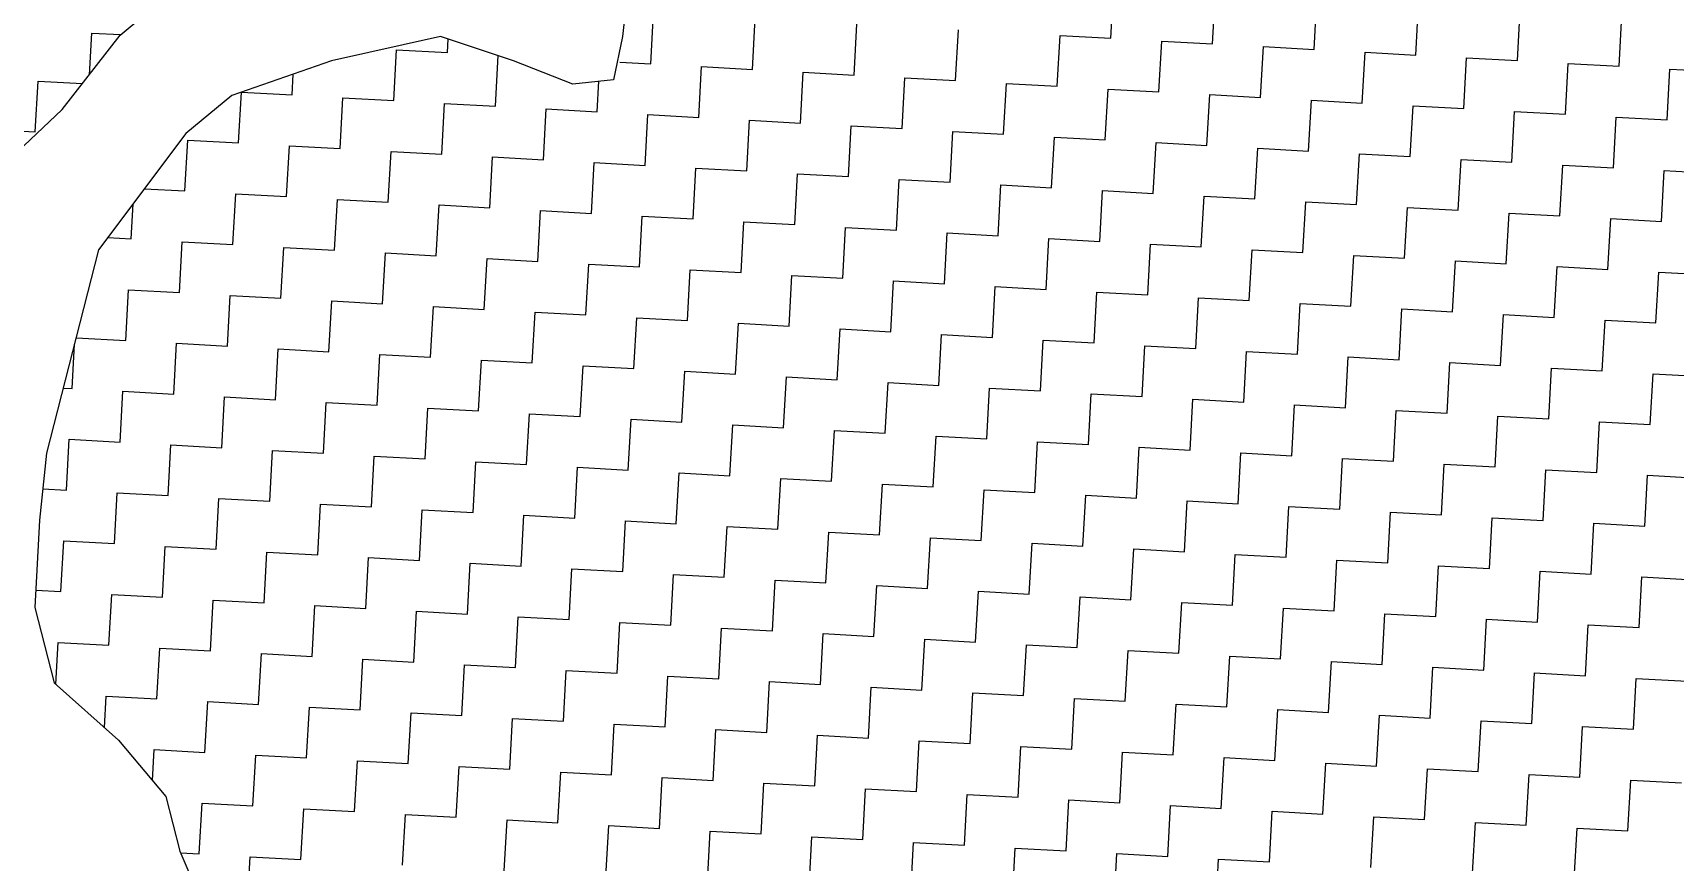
# Model space of a CAD drawing. Header units: metres. Extents: x 277693 to 280943, y 2038920 to 2043234.
# Drawn here: x 278598.1 to 279005.1, y 2042341.2 to 2042546.9 of the extents above; entities that cross this region are included whole.
import ezdxf

# ---------------------------------------------------------------- set-up
doc = ezdxf.new("R2010")
doc.units = ezdxf.units.M
doc.header["$MEASUREMENT"] = 0
doc.layers.add('POLY_HATCH', color=12, linetype='Continuous')

# ---------------------------------------------------------------- blocks, each defined once
blk = doc.blocks.new('344')
at = {"layer": 'POLY_HATCH'}
for p, q in [((278619.78, 2042546.26), (278646.04, 2042568.19)), ((278745.98, 2042561.72), (278744.27, 2042545.96)), ((278605.4, 2042527.86), (278619.78, 2042546.26)), ((278699.18, 2042545.94), (278672.12, 2042539.92)), ((278717.22, 2042539.94), (278699.18, 2042545.94)), ((278744.27, 2042545.96), (278742.01, 2042535.23)), ((278672.12, 2042539.92), (278647.43, 2042531.27)), ((278731.93, 2042534.12), (278717.22, 2042539.94)), ((278742.01, 2042535.23), (278731.93, 2042534.12)), ((278647.43, 2042531.27), (278636.05, 2042521.88)), ((278589.55, 2042512.88), (278605.4, 2042527.86)), ((278636.05, 2042521.88), (278614.42, 2042493.03)), ((278614.42, 2042493.03), (278601.53, 2042442.57)), ((278601.53, 2042442.57), (278599.78, 2042425.98)), ((278599.78, 2042425.98), (278598.59, 2042404.34)), ((278598.59, 2042404.34), (278603.41, 2042385.65)), ((278603.41, 2042385.65), (278619.33, 2042371.42)), ((278619.33, 2042371.42), (278631.08, 2042357.42)), ((278631.08, 2042357.42), (278634.51, 2042343.87)), ((278634.51, 2042343.87), (278642.66, 2042325.06))]:
    blk.add_line(p, q, dxfattribs=at)
at = {"layer": 'POLY_HATCH', "linetype": 'Continuous'}
for p, q in [((278865.3, 2042545.51), (278866, 2042558.1)), ((278890.49, 2042544.12), (278891.19, 2042556.71)), ((278915.68, 2042542.73), (278916.38, 2042555.32)), ((278751.25, 2042539.16), (278751.94, 2042551.76)), ((278940.87, 2042541.34), (278941.57, 2042553.93)), ((278966.06, 2042539.95), (278966.76, 2042552.54)), ((278991.26, 2042538.56), (278991.95, 2042551.15)), ((278612.13, 2042536.47), (278612.7, 2042546.8)), ((278612.7, 2042546.8), (278619.95, 2042546.4)), ((278776.44, 2042537.77), (278777.13, 2042550.37)), ((278801.63, 2042536.38), (278802.32, 2042548.98)), ((278826.82, 2042535), (278827.52, 2042547.59)), ((278700.87, 2042541.94), (278701.05, 2042545.32)), ((278852.01, 2042533.61), (278852.71, 2042546.2)), ((278852.71, 2042546.2), (278865.3, 2042545.51)), ((278877.2, 2042532.22), (278877.9, 2042544.81)), ((278877.9, 2042544.81), (278890.49, 2042544.12)), ((278902.39, 2042530.83), (278903.09, 2042543.42)), ((278903.09, 2042543.42), (278915.68, 2042542.73)), ((278687.58, 2042530.04), (278688.27, 2042542.64)), ((278688.27, 2042542.64), (278700.87, 2042541.94)), ((278712.77, 2042528.65), (278713.46, 2042541.19)), ((278743.58, 2042539.59), (278751.25, 2042539.16)), ((278927.58, 2042529.44), (278928.28, 2042542.03)), ((278928.28, 2042542.03), (278940.87, 2042541.34)), ((278952.77, 2042528.05), (278953.47, 2042540.64)), ((278953.47, 2042540.64), (278966.06, 2042539.95)), ((278977.97, 2042526.66), (278978.66, 2042539.25)), ((278978.66, 2042539.25), (278991.26, 2042538.56)), ((278598.71, 2042522.31), (278599.41, 2042534.9)), ((278599.41, 2042534.9), (278610.43, 2042534.3)), ((278662.39, 2042531.43), (278662.67, 2042536.61)), ((278737.96, 2042527.26), (278738.38, 2042534.83)), ((278763.15, 2042525.87), (278763.84, 2042538.47)), ((278763.84, 2042538.47), (278776.44, 2042537.77)), ((278788.34, 2042524.48), (278789.03, 2042537.08)), ((278789.03, 2042537.08), (278801.63, 2042536.38)), ((278813.53, 2042523.09), (278814.23, 2042535.69)), ((278814.23, 2042535.69), (278826.82, 2042535)), ((279003.16, 2042525.27), (279003.85, 2042537.86)), ((279003.85, 2042537.86), (279016.45, 2042537.17)), ((278649.1, 2042519.53), (278649.79, 2042532.1)), ((278649.86, 2042532.12), (278662.39, 2042531.43)), ((278674.29, 2042518.14), (278674.98, 2042530.74)), ((278674.98, 2042530.74), (278687.58, 2042530.04)), ((278838.72, 2042521.7), (278839.42, 2042534.3)), ((278839.42, 2042534.3), (278852.01, 2042533.61)), ((278863.91, 2042520.32), (278864.61, 2042532.91)), ((278864.61, 2042532.91), (278877.2, 2042532.22)), ((278889.1, 2042518.93), (278889.8, 2042531.52)), ((278889.8, 2042531.52), (278902.39, 2042530.83)), ((278699.48, 2042516.75), (278700.17, 2042529.35)), ((278700.17, 2042529.35), (278712.77, 2042528.65)), ((278724.67, 2042515.36), (278725.36, 2042527.96)), ((278725.36, 2042527.96), (278737.96, 2042527.26)), ((278749.86, 2042513.97), (278750.55, 2042526.57)), ((278750.55, 2042526.57), (278763.15, 2042525.87)), ((278914.29, 2042517.54), (278914.99, 2042530.13)), ((278914.99, 2042530.13), (278927.58, 2042529.44)), ((278939.48, 2042516.15), (278940.18, 2042528.74)), ((278940.18, 2042528.74), (278952.77, 2042528.05)), ((278964.68, 2042514.76), (278965.37, 2042527.35)), ((278965.37, 2042527.35), (278977.97, 2042526.66)), ((278586.12, 2042523), (278598.71, 2042522.31)), ((278775.05, 2042512.58), (278775.74, 2042525.18)), ((278775.74, 2042525.18), (278788.34, 2042524.48)), ((278800.24, 2042511.19), (278800.93, 2042523.79)), ((278800.93, 2042523.79), (278813.53, 2042523.09)), ((278825.43, 2042509.8), (278826.13, 2042522.4)), ((278826.13, 2042522.4), (278838.72, 2042521.7)), ((278989.87, 2042513.37), (278990.56, 2042525.96)), ((278990.56, 2042525.96), (279003.16, 2042525.27)), ((278635.81, 2042507.63), (278636.5, 2042520.22)), ((278636.5, 2042520.22), (278649.1, 2042519.53)), ((278661, 2042506.24), (278661.69, 2042518.84)), ((278661.69, 2042518.84), (278674.29, 2042518.14)), ((278850.62, 2042508.41), (278851.32, 2042521.01)), ((278851.32, 2042521.01), (278863.91, 2042520.32)), ((278875.81, 2042507.03), (278876.51, 2042519.62)), ((278876.51, 2042519.62), (278889.1, 2042518.93)), ((278686.19, 2042504.85), (278686.88, 2042517.45)), ((278686.88, 2042517.45), (278699.48, 2042516.75)), ((278711.38, 2042503.46), (278712.07, 2042516.06)), ((278712.07, 2042516.06), (278724.67, 2042515.36)), ((278736.57, 2042502.07), (278737.26, 2042514.67)), ((278737.26, 2042514.67), (278749.86, 2042513.97)), ((278901, 2042505.64), (278901.7, 2042518.23)), ((278901.7, 2042518.23), (278914.29, 2042517.54)), ((278926.19, 2042504.25), (278926.89, 2042516.84)), ((278926.89, 2042516.84), (278939.48, 2042516.15)), ((278951.38, 2042502.86), (278952.08, 2042515.45)), ((278952.08, 2042515.45), (278964.68, 2042514.76)), ((278761.76, 2042500.68), (278762.45, 2042513.28)), ((278762.45, 2042513.28), (278775.05, 2042512.58)), ((278786.95, 2042499.29), (278787.64, 2042511.89)), ((278787.64, 2042511.89), (278800.24, 2042511.19)), ((278812.14, 2042497.9), (278812.84, 2042510.5)), ((278812.84, 2042510.5), (278825.43, 2042509.8)), ((278976.58, 2042501.47), (278977.27, 2042514.06)), ((278977.27, 2042514.06), (278989.87, 2042513.37)), ((279001.77, 2042500.08), (279002.46, 2042512.67)), ((279002.46, 2042512.67), (279015.06, 2042511.98)), ((278625.78, 2042508.18), (278635.81, 2042507.63)), ((278647.71, 2042494.34), (278648.4, 2042506.93)), ((278648.4, 2042506.93), (278661, 2042506.24)), ((278837.33, 2042496.51), (278838.03, 2042509.11)), ((278838.03, 2042509.11), (278850.62, 2042508.41)), ((278862.52, 2042495.12), (278863.22, 2042507.72)), ((278863.22, 2042507.72), (278875.81, 2042507.03)), ((278887.71, 2042493.74), (278888.41, 2042506.33)), ((278888.41, 2042506.33), (278901, 2042505.64)), ((278622.52, 2042495.73), (278623, 2042504.47)), ((278672.9, 2042492.95), (278673.59, 2042505.55)), ((278673.59, 2042505.55), (278686.19, 2042504.85)), ((278698.09, 2042491.56), (278698.78, 2042504.16)), ((278698.78, 2042504.16), (278711.38, 2042503.46)), ((278723.28, 2042490.17), (278723.97, 2042502.77)), ((278723.97, 2042502.77), (278736.57, 2042502.07)), ((278912.9, 2042492.35), (278913.6, 2042504.94)), ((278913.6, 2042504.94), (278926.19, 2042504.25)), ((278938.09, 2042490.96), (278938.79, 2042503.55)), ((278938.79, 2042503.55), (278951.38, 2042502.86)), ((278963.29, 2042489.57), (278963.98, 2042502.16)), ((278963.98, 2042502.16), (278976.58, 2042501.47)), ((278748.47, 2042488.78), (278749.16, 2042501.38)), ((278749.16, 2042501.38), (278761.76, 2042500.68)), ((278773.66, 2042487.39), (278774.35, 2042499.99)), ((278774.35, 2042499.99), (278786.95, 2042499.29)), ((278798.85, 2042486), (278799.55, 2042498.6)), ((278799.55, 2042498.6), (278812.14, 2042497.9)), ((278988.48, 2042488.18), (278989.17, 2042500.77)), ((278989.17, 2042500.77), (279001.77, 2042500.08)), ((278616.68, 2042496.05), (278622.52, 2042495.73)), ((278634.42, 2042482.44), (278635.11, 2042495.03)), ((278635.11, 2042495.03), (278647.71, 2042494.34)), ((278824.04, 2042484.61), (278824.74, 2042497.21)), ((278824.74, 2042497.21), (278837.33, 2042496.51)), ((278849.23, 2042483.22), (278849.93, 2042495.82)), ((278849.93, 2042495.82), (278862.52, 2042495.12)), ((278874.42, 2042481.83), (278875.12, 2042494.43)), ((278875.12, 2042494.43), (278887.71, 2042493.74)), ((278659.61, 2042481.05), (278660.3, 2042493.64)), ((278660.3, 2042493.64), (278672.9, 2042492.95)), ((278684.8, 2042479.66), (278685.49, 2042492.25)), ((278685.49, 2042492.25), (278698.09, 2042491.56)), ((278709.99, 2042478.27), (278710.68, 2042490.87)), ((278710.68, 2042490.87), (278723.28, 2042490.17)), ((278899.61, 2042480.45), (278900.31, 2042493.04)), ((278900.31, 2042493.04), (278912.9, 2042492.35)), ((278924.8, 2042479.06), (278925.5, 2042491.65)), ((278925.5, 2042491.65), (278938.09, 2042490.96)), ((278950, 2042477.67), (278950.69, 2042490.26)), ((278950.69, 2042490.26), (278963.29, 2042489.57)), ((278735.18, 2042476.88), (278735.87, 2042489.48)), ((278735.87, 2042489.48), (278748.47, 2042488.78)), ((278760.37, 2042475.49), (278761.06, 2042488.09)), ((278761.06, 2042488.09), (278773.66, 2042487.39)), ((278785.56, 2042474.1), (278786.26, 2042486.7)), ((278786.26, 2042486.7), (278798.85, 2042486)), ((278975.19, 2042476.28), (278975.88, 2042488.87)), ((278975.88, 2042488.87), (278988.48, 2042488.18)), ((279000.38, 2042474.89), (279001.07, 2042487.48)), ((279001.07, 2042487.48), (279013.67, 2042486.79)), ((278621.13, 2042470.54), (278621.82, 2042483.13)), ((278621.82, 2042483.13), (278634.42, 2042482.44)), ((278646.32, 2042469.15), (278647.01, 2042481.74)), ((278647.01, 2042481.74), (278659.61, 2042481.05)), ((278810.75, 2042472.71), (278811.45, 2042485.31)), ((278811.45, 2042485.31), (278824.04, 2042484.61)), ((278835.94, 2042471.32), (278836.64, 2042483.92)), ((278836.64, 2042483.92), (278849.23, 2042483.22)), ((278861.13, 2042469.93), (278861.83, 2042482.53)), ((278861.83, 2042482.53), (278874.42, 2042481.83)), ((278671.51, 2042467.76), (278672.2, 2042480.35)), ((278672.2, 2042480.35), (278684.8, 2042479.66)), ((278696.7, 2042466.37), (278697.39, 2042478.96)), ((278697.39, 2042478.96), (278709.99, 2042478.27)), ((278886.32, 2042468.54), (278887.02, 2042481.14)), ((278887.02, 2042481.14), (278899.61, 2042480.45)), ((278911.51, 2042467.16), (278912.21, 2042479.75)), ((278912.21, 2042479.75), (278924.8, 2042479.06)), ((278936.71, 2042465.77), (278937.4, 2042478.36)), ((278937.4, 2042478.36), (278950, 2042477.67)), ((278721.89, 2042464.98), (278722.58, 2042477.58)), ((278722.58, 2042477.58), (278735.18, 2042476.88)), ((278747.08, 2042463.59), (278747.77, 2042476.19)), ((278747.77, 2042476.19), (278760.37, 2042475.49)), ((278772.27, 2042462.2), (278772.97, 2042474.8)), ((278772.97, 2042474.8), (278785.56, 2042474.1)), ((278961.9, 2042464.38), (278962.59, 2042476.97)), ((278962.59, 2042476.97), (278975.19, 2042476.28)), ((278987.09, 2042462.99), (278987.78, 2042475.58)), ((278987.78, 2042475.58), (279000.38, 2042474.89)), ((278607.84, 2042458.64), (278608.44, 2042469.63)), ((278608.85, 2042471.21), (278621.13, 2042470.54)), ((278633.03, 2042457.25), (278633.72, 2042469.84)), ((278633.72, 2042469.84), (278646.32, 2042469.15)), ((278797.46, 2042460.81), (278798.16, 2042473.41)), ((278798.16, 2042473.41), (278810.75, 2042472.71)), ((278822.65, 2042459.42), (278823.35, 2042472.02)), ((278823.35, 2042472.02), (278835.94, 2042471.32)), ((278847.84, 2042458.03), (278848.54, 2042470.63)), ((278848.54, 2042470.63), (278861.13, 2042469.93)), ((278658.22, 2042455.86), (278658.91, 2042468.45)), ((278658.91, 2042468.45), (278671.51, 2042467.76)), ((278683.41, 2042454.47), (278684.1, 2042467.06)), ((278684.1, 2042467.06), (278696.7, 2042466.37)), ((278708.6, 2042453.08), (278709.29, 2042465.67)), ((278709.29, 2042465.67), (278721.89, 2042464.98)), ((278873.03, 2042456.64), (278873.73, 2042469.24)), ((278873.73, 2042469.24), (278886.32, 2042468.54)), ((278898.22, 2042455.25), (278898.92, 2042467.85)), ((278898.92, 2042467.85), (278911.51, 2042467.16)), ((278923.42, 2042453.87), (278924.11, 2042466.46)), ((278924.11, 2042466.46), (278936.71, 2042465.77)), ((278733.79, 2042451.69), (278734.48, 2042464.29)), ((278734.48, 2042464.29), (278747.08, 2042463.59)), ((278758.98, 2042450.3), (278759.68, 2042462.9)), ((278759.68, 2042462.9), (278772.27, 2042462.2)), ((278784.17, 2042448.91), (278784.87, 2042461.51)), ((278784.87, 2042461.51), (278797.46, 2042460.81)), ((278948.61, 2042452.48), (278949.3, 2042465.07)), ((278949.3, 2042465.07), (278961.9, 2042464.38)), ((278973.8, 2042451.09), (278974.49, 2042463.68)), ((278974.49, 2042463.68), (278987.09, 2042462.99)), ((278998.99, 2042449.7), (278999.68, 2042462.29)), ((278999.68, 2042462.29), (279012.28, 2042461.6)), ((278605.67, 2042458.76), (278607.84, 2042458.64)), ((278619.74, 2042445.35), (278620.43, 2042457.94)), ((278620.43, 2042457.94), (278633.03, 2042457.25)), ((278809.36, 2042447.52), (278810.06, 2042460.12)), ((278810.06, 2042460.12), (278822.65, 2042459.42)), ((278834.55, 2042446.13), (278835.25, 2042458.73)), ((278835.25, 2042458.73), (278847.84, 2042458.03)), ((278859.74, 2042444.74), (278860.44, 2042457.34)), ((278860.44, 2042457.34), (278873.03, 2042456.64)), ((278644.93, 2042443.96), (278645.62, 2042456.55)), ((278645.62, 2042456.55), (278658.22, 2042455.86)), ((278670.12, 2042442.57), (278670.81, 2042455.16)), ((278670.81, 2042455.16), (278683.41, 2042454.47)), ((278695.31, 2042441.18), (278696, 2042453.77)), ((278696, 2042453.77), (278708.6, 2042453.08)), ((278884.93, 2042443.35), (278885.63, 2042455.95)), ((278885.63, 2042455.95), (278898.22, 2042455.25)), ((278910.13, 2042441.96), (278910.82, 2042454.56)), ((278910.82, 2042454.56), (278923.42, 2042453.87)), ((278935.32, 2042440.58), (278936.01, 2042453.17)), ((278936.01, 2042453.17), (278948.61, 2042452.48)), ((278720.5, 2042439.79), (278721.19, 2042452.38)), ((278721.19, 2042452.38), (278733.79, 2042451.69)), ((278745.69, 2042438.4), (278746.39, 2042451)), ((278746.39, 2042451), (278758.98, 2042450.3)), ((278770.88, 2042437.01), (278771.58, 2042449.61)), ((278771.58, 2042449.61), (278784.17, 2042448.91)), ((278960.51, 2042439.19), (278961.2, 2042451.78)), ((278961.2, 2042451.78), (278973.8, 2042451.09)), ((278985.7, 2042437.8), (278986.39, 2042450.39)), ((278986.39, 2042450.39), (278998.99, 2042449.7)), ((278606.45, 2042433.45), (278607.14, 2042446.04)), ((278607.14, 2042446.04), (278619.74, 2042445.35)), ((278796.07, 2042435.62), (278796.77, 2042448.22)), ((278796.77, 2042448.22), (278809.36, 2042447.52)), ((278821.26, 2042434.23), (278821.96, 2042446.83)), ((278821.96, 2042446.83), (278834.55, 2042446.13)), ((278846.45, 2042432.84), (278847.15, 2042445.44)), ((278847.15, 2042445.44), (278859.74, 2042444.74)), ((278631.64, 2042432.06), (278632.33, 2042444.65)), ((278632.33, 2042444.65), (278644.93, 2042443.96)), ((278656.83, 2042430.67), (278657.52, 2042443.26)), ((278657.52, 2042443.26), (278670.12, 2042442.57)), ((278682.02, 2042429.28), (278682.71, 2042441.87)), ((278682.71, 2042441.87), (278695.31, 2042441.18)), ((278871.64, 2042431.45), (278872.34, 2042444.05)), ((278872.34, 2042444.05), (278884.93, 2042443.35)), ((278896.84, 2042430.06), (278897.53, 2042442.66)), ((278897.53, 2042442.66), (278910.13, 2042441.96)), ((278922.03, 2042428.67), (278922.72, 2042441.27)), ((278922.72, 2042441.27), (278935.32, 2042440.58)), ((278707.21, 2042427.89), (278707.9, 2042440.48)), ((278707.9, 2042440.48), (278720.5, 2042439.79)), ((278732.4, 2042426.5), (278733.1, 2042439.09)), ((278733.1, 2042439.09), (278745.69, 2042438.4)), ((278757.59, 2042425.11), (278758.29, 2042437.71)), ((278758.29, 2042437.71), (278770.88, 2042437.01)), ((278947.22, 2042427.29), (278947.91, 2042439.88)), ((278947.91, 2042439.88), (278960.51, 2042439.19)), ((278972.41, 2042425.9), (278973.1, 2042438.49)), ((278973.1, 2042438.49), (278985.7, 2042437.8)), ((278997.6, 2042424.51), (278998.29, 2042437.1)), ((278998.29, 2042437.1), (279010.89, 2042436.41)), ((278600.6, 2042433.77), (278606.45, 2042433.45)), ((278782.78, 2042423.72), (278783.48, 2042436.32)), ((278783.48, 2042436.32), (278796.07, 2042435.62)), ((278807.97, 2042422.33), (278808.67, 2042434.93)), ((278808.67, 2042434.93), (278821.26, 2042434.23)), ((278833.16, 2042420.94), (278833.86, 2042433.54)), ((278833.86, 2042433.54), (278846.45, 2042432.84)), ((278618.35, 2042420.16), (278619.04, 2042432.75)), ((278619.04, 2042432.75), (278631.64, 2042432.06)), ((278643.54, 2042418.77), (278644.23, 2042431.36)), ((278644.23, 2042431.36), (278656.83, 2042430.67)), ((278668.73, 2042417.38), (278669.42, 2042429.97)), ((278669.42, 2042429.97), (278682.02, 2042429.28)), ((278858.35, 2042419.55), (278859.05, 2042432.15)), ((278859.05, 2042432.15), (278871.64, 2042431.45)), ((278883.55, 2042418.16), (278884.24, 2042430.76)), ((278884.24, 2042430.76), (278896.84, 2042430.06)), ((278908.74, 2042416.77), (278909.43, 2042429.37)), ((278909.43, 2042429.37), (278922.03, 2042428.67)), ((278693.92, 2042415.99), (278694.61, 2042428.58)), ((278694.61, 2042428.58), (278707.21, 2042427.89)), ((278719.11, 2042414.6), (278719.81, 2042427.19)), ((278719.81, 2042427.19), (278732.4, 2042426.5)), ((278744.3, 2042413.21), (278745, 2042425.8)), ((278745, 2042425.8), (278757.59, 2042425.11)), ((278933.93, 2042415.38), (278934.62, 2042427.98)), ((278934.62, 2042427.98), (278947.22, 2042427.29)), ((278959.12, 2042414), (278959.81, 2042426.59)), ((278959.81, 2042426.59), (278972.41, 2042425.9)), ((278984.31, 2042412.61), (278985, 2042425.2)), ((278985, 2042425.2), (278997.6, 2042424.51)), ((278605.06, 2042408.26), (278605.75, 2042420.85)), ((278605.75, 2042420.85), (278618.35, 2042420.16)), ((278769.49, 2042411.82), (278770.19, 2042424.42)), ((278770.19, 2042424.42), (278782.78, 2042423.72)), ((278794.68, 2042410.43), (278795.38, 2042423.03)), ((278795.38, 2042423.03), (278807.97, 2042422.33)), ((278819.87, 2042409.04), (278820.57, 2042421.64)), ((278820.57, 2042421.64), (278833.16, 2042420.94)), ((278630.25, 2042406.87), (278630.94, 2042419.46)), ((278630.94, 2042419.46), (278643.54, 2042418.77)), ((278655.44, 2042405.48), (278656.13, 2042418.07)), ((278656.13, 2042418.07), (278668.73, 2042417.38)), ((278680.63, 2042404.09), (278681.32, 2042416.68)), ((278681.32, 2042416.68), (278693.92, 2042415.99)), ((278845.06, 2042407.65), (278845.76, 2042420.25)), ((278845.76, 2042420.25), (278858.35, 2042419.55)), ((278870.26, 2042406.26), (278870.95, 2042418.86)), ((278870.95, 2042418.86), (278883.55, 2042418.16)), ((278895.45, 2042404.87), (278896.14, 2042417.47)), ((278896.14, 2042417.47), (278908.74, 2042416.77)), ((278705.82, 2042402.7), (278706.52, 2042415.29)), ((278706.52, 2042415.29), (278719.11, 2042414.6)), ((278731.01, 2042401.31), (278731.71, 2042413.9)), ((278731.71, 2042413.9), (278744.3, 2042413.21)), ((278756.2, 2042399.92), (278756.9, 2042412.51)), ((278756.9, 2042412.51), (278769.49, 2042411.82)), ((278920.64, 2042403.48), (278921.33, 2042416.08)), ((278921.33, 2042416.08), (278933.93, 2042415.38)), ((278945.83, 2042402.09), (278946.52, 2042414.69)), ((278946.52, 2042414.69), (278959.12, 2042414)), ((278971.02, 2042400.7), (278971.71, 2042413.3)), ((278971.71, 2042413.3), (278984.31, 2042412.61)), ((278598.82, 2042408.6), (278605.06, 2042408.26)), ((278781.39, 2042398.53), (278782.09, 2042411.13)), ((278782.09, 2042411.13), (278794.68, 2042410.43)), ((278806.58, 2042397.14), (278807.28, 2042409.74)), ((278807.28, 2042409.74), (278819.87, 2042409.04)), ((278996.21, 2042399.32), (278996.9, 2042411.91)), ((278996.9, 2042411.91), (279009.5, 2042411.22)), ((278616.96, 2042394.97), (278617.65, 2042407.56)), ((278617.65, 2042407.56), (278630.25, 2042406.87)), ((278642.15, 2042393.58), (278642.84, 2042406.17)), ((278642.84, 2042406.17), (278655.44, 2042405.48)), ((278667.34, 2042392.19), (278668.03, 2042404.78)), ((278668.03, 2042404.78), (278680.63, 2042404.09)), ((278831.77, 2042395.75), (278832.47, 2042408.35)), ((278832.47, 2042408.35), (278845.06, 2042407.65)), ((278856.97, 2042394.36), (278857.66, 2042406.96)), ((278857.66, 2042406.96), (278870.26, 2042406.26)), ((278882.16, 2042392.97), (278882.85, 2042405.57)), ((278882.85, 2042405.57), (278895.45, 2042404.87)), ((278692.53, 2042390.8), (278693.23, 2042403.39)), ((278693.23, 2042403.39), (278705.82, 2042402.7)), ((278717.72, 2042389.41), (278718.42, 2042402)), ((278718.42, 2042402), (278731.01, 2042401.31)), ((278742.91, 2042388.02), (278743.61, 2042400.61)), ((278743.61, 2042400.61), (278756.2, 2042399.92)), ((278907.35, 2042391.58), (278908.04, 2042404.18)), ((278908.04, 2042404.18), (278920.64, 2042403.48)), ((278932.54, 2042390.19), (278933.23, 2042402.79)), ((278933.23, 2042402.79), (278945.83, 2042402.09)), ((278957.73, 2042388.8), (278958.42, 2042401.4)), ((278958.42, 2042401.4), (278971.02, 2042400.7)), ((278768.1, 2042386.63), (278768.8, 2042399.22)), ((278768.8, 2042399.22), (278781.39, 2042398.53)), ((278793.29, 2042385.24), (278793.99, 2042397.84)), ((278793.99, 2042397.84), (278806.58, 2042397.14)), ((278818.48, 2042383.85), (278819.18, 2042396.45)), ((278819.18, 2042396.45), (278831.77, 2042395.75)), ((278982.92, 2042387.41), (278983.61, 2042400.01)), ((278983.61, 2042400.01), (278996.21, 2042399.32)), ((278603.79, 2042385.31), (278604.36, 2042395.66)), ((278604.36, 2042395.66), (278616.96, 2042394.97)), ((278628.86, 2042381.68), (278629.55, 2042394.27)), ((278629.55, 2042394.27), (278642.15, 2042393.58)), ((278654.05, 2042380.29), (278654.74, 2042392.88)), ((278654.74, 2042392.88), (278667.34, 2042392.19)), ((278843.68, 2042382.46), (278844.37, 2042395.06)), ((278844.37, 2042395.06), (278856.97, 2042394.36)), ((278868.87, 2042381.07), (278869.56, 2042393.67)), ((278869.56, 2042393.67), (278882.16, 2042392.97)), ((278894.06, 2042379.68), (278894.75, 2042392.28)), ((278894.75, 2042392.28), (278907.35, 2042391.58)), ((278679.24, 2042378.9), (278679.93, 2042391.49)), ((278679.93, 2042391.49), (278692.53, 2042390.8)), ((278704.43, 2042377.51), (278705.13, 2042390.1)), ((278705.13, 2042390.1), (278717.72, 2042389.41)), ((278729.62, 2042376.12), (278730.32, 2042388.71)), ((278730.32, 2042388.71), (278742.91, 2042388.02)), ((278919.25, 2042378.29), (278919.94, 2042390.89)), ((278919.94, 2042390.89), (278932.54, 2042390.19)), ((278944.44, 2042376.9), (278945.13, 2042389.5)), ((278945.13, 2042389.5), (278957.73, 2042388.8)), ((278969.63, 2042375.51), (278970.32, 2042388.11)), ((278970.32, 2042388.11), (278982.92, 2042387.41)), ((278754.81, 2042374.73), (278755.51, 2042387.32)), ((278755.51, 2042387.32), (278768.1, 2042386.63)), ((278780, 2042373.34), (278780.7, 2042385.93)), ((278780.7, 2042385.93), (278793.29, 2042385.24)), ((278805.19, 2042371.95), (278805.89, 2042384.55)), ((278805.89, 2042384.55), (278818.48, 2042383.85)), ((278994.82, 2042374.12), (278995.51, 2042386.72)), ((278995.51, 2042386.72), (279008.11, 2042386.03)), ((278615.83, 2042374.54), (278616.26, 2042382.37)), ((278616.26, 2042382.37), (278628.86, 2042381.68)), ((278640.76, 2042368.39), (278641.45, 2042380.98)), ((278641.45, 2042380.98), (278654.05, 2042380.29)), ((278830.38, 2042370.56), (278831.08, 2042383.16)), ((278831.08, 2042383.16), (278843.68, 2042382.46)), ((278855.58, 2042369.17), (278856.27, 2042381.77)), ((278856.27, 2042381.77), (278868.87, 2042381.07)), ((278880.77, 2042367.78), (278881.46, 2042380.38)), ((278881.46, 2042380.38), (278894.06, 2042379.68)), ((278665.95, 2042367), (278666.64, 2042379.59)), ((278666.64, 2042379.59), (278679.24, 2042378.9)), ((278691.14, 2042365.61), (278691.84, 2042378.2)), ((278691.84, 2042378.2), (278704.43, 2042377.51)), ((278716.33, 2042364.22), (278717.03, 2042376.81)), ((278717.03, 2042376.81), (278729.62, 2042376.12)), ((278905.96, 2042366.39), (278906.65, 2042378.99)), ((278906.65, 2042378.99), (278919.25, 2042378.29)), ((278931.15, 2042365), (278931.84, 2042377.6)), ((278931.84, 2042377.6), (278944.44, 2042376.9)), ((278956.34, 2042363.61), (278957.03, 2042376.21)), ((278957.03, 2042376.21), (278969.63, 2042375.51)), ((278741.52, 2042362.83), (278742.22, 2042375.42)), ((278742.22, 2042375.42), (278754.81, 2042374.73)), ((278766.71, 2042361.44), (278767.41, 2042374.03)), ((278767.41, 2042374.03), (278780, 2042373.34)), ((278791.9, 2042360.05), (278792.6, 2042372.64)), ((278792.6, 2042372.64), (278805.19, 2042371.95)), ((278981.53, 2042362.22), (278982.22, 2042374.82)), ((278982.22, 2042374.82), (278994.82, 2042374.12)), ((278627.74, 2042361.39), (278628.16, 2042369.08)), ((278628.16, 2042369.08), (278640.76, 2042368.39)), ((278652.66, 2042355.1), (278653.35, 2042367.69)), ((278653.35, 2042367.69), (278665.95, 2042367)), ((278817.09, 2042358.66), (278817.79, 2042371.25)), ((278817.79, 2042371.25), (278830.38, 2042370.56)), ((278842.29, 2042357.27), (278842.98, 2042369.87)), ((278842.98, 2042369.87), (278855.58, 2042369.17)), ((278867.48, 2042355.88), (278868.17, 2042368.48)), ((278868.17, 2042368.48), (278880.77, 2042367.78)), ((278677.85, 2042353.71), (278678.55, 2042366.3)), ((278678.55, 2042366.3), (278691.14, 2042365.61)), ((278703.04, 2042352.32), (278703.74, 2042364.91)), ((278703.74, 2042364.91), (278716.33, 2042364.22)), ((278892.67, 2042354.49), (278893.36, 2042367.09)), ((278893.36, 2042367.09), (278905.96, 2042366.39)), ((278917.86, 2042353.1), (278918.55, 2042365.7)), ((278918.55, 2042365.7), (278931.15, 2042365)), ((278943.05, 2042351.71), (278943.74, 2042364.31)), ((278943.74, 2042364.31), (278956.34, 2042363.61)), ((278728.23, 2042350.93), (278728.93, 2042363.52)), ((278728.93, 2042363.52), (278741.52, 2042362.83)), ((278753.42, 2042349.54), (278754.12, 2042362.13)), ((278754.12, 2042362.13), (278766.71, 2042361.44)), ((278778.61, 2042348.15), (278779.31, 2042360.74)), ((278779.31, 2042360.74), (278791.9, 2042360.05)), ((278968.24, 2042350.32), (278968.93, 2042362.92)), ((278968.93, 2042362.92), (278981.53, 2042362.22)), ((278993.43, 2042348.93), (278994.13, 2042361.53)), ((278994.13, 2042361.53), (279006.72, 2042360.83)), ((278639.37, 2042343.19), (278640.06, 2042355.79)), ((278640.06, 2042355.79), (278652.66, 2042355.1)), ((278803.8, 2042346.76), (278804.5, 2042359.35)), ((278804.5, 2042359.35), (278817.09, 2042358.66)), ((278829, 2042345.37), (278829.69, 2042357.96)), ((278829.69, 2042357.96), (278842.29, 2042357.27)), ((278854.19, 2042343.98), (278854.88, 2042356.58)), ((278854.88, 2042356.58), (278867.48, 2042355.88)), ((278664.56, 2042341.8), (278665.26, 2042354.4)), ((278665.26, 2042354.4), (278677.85, 2042353.71)), ((278689.75, 2042340.42), (278690.45, 2042353.01)), ((278690.45, 2042353.01), (278703.04, 2042352.32)), ((278714.94, 2042339.03), (278715.64, 2042351.62)), ((278715.64, 2042351.62), (278728.23, 2042350.93)), ((278879.38, 2042342.59), (278880.07, 2042355.19)), ((278880.07, 2042355.19), (278892.67, 2042354.49)), ((278904.57, 2042341.2), (278905.26, 2042353.8)), ((278905.26, 2042353.8), (278917.86, 2042353.1)), ((278929.76, 2042339.81), (278930.45, 2042352.41)), ((278930.45, 2042352.41), (278943.05, 2042351.71)), ((278740.13, 2042337.64), (278740.83, 2042350.23)), ((278740.83, 2042350.23), (278753.42, 2042349.54)), ((278765.32, 2042336.25), (278766.02, 2042348.84)), ((278766.02, 2042348.84), (278778.61, 2042348.15)), ((278790.51, 2042334.86), (278791.21, 2042347.45)), ((278791.21, 2042347.45), (278803.8, 2042346.76)), ((278954.95, 2042338.42), (278955.64, 2042351.02)), ((278955.64, 2042351.02), (278968.24, 2042350.32)), ((278980.14, 2042337.03), (278980.83, 2042349.63)), ((278980.83, 2042349.63), (278993.43, 2042348.93)), ((278634.69, 2042343.45), (278639.37, 2042343.19)), ((278815.71, 2042333.47), (278816.4, 2042346.06)), ((278816.4, 2042346.06), (278829, 2042345.37)), ((278840.9, 2042332.08), (278841.59, 2042344.67)), ((278841.59, 2042344.67), (278854.19, 2042343.98)), ((278866.09, 2042330.69), (278866.78, 2042343.29)), ((278866.78, 2042343.29), (278879.38, 2042342.59)), ((278651.27, 2042329.9), (278651.97, 2042342.5)), ((278651.97, 2042342.5), (278664.56, 2042341.8)), ((278891.28, 2042329.3), (278891.97, 2042341.9)), ((278891.97, 2042341.9), (278904.57, 2042341.2))]:
    blk.add_line(p, q, dxfattribs=at)

msp = doc.modelspace()

# ---------------------------------------------------------------- block references
msp.add_blockref('344', (0, 0))

doc.saveas('drawing.dxf')
